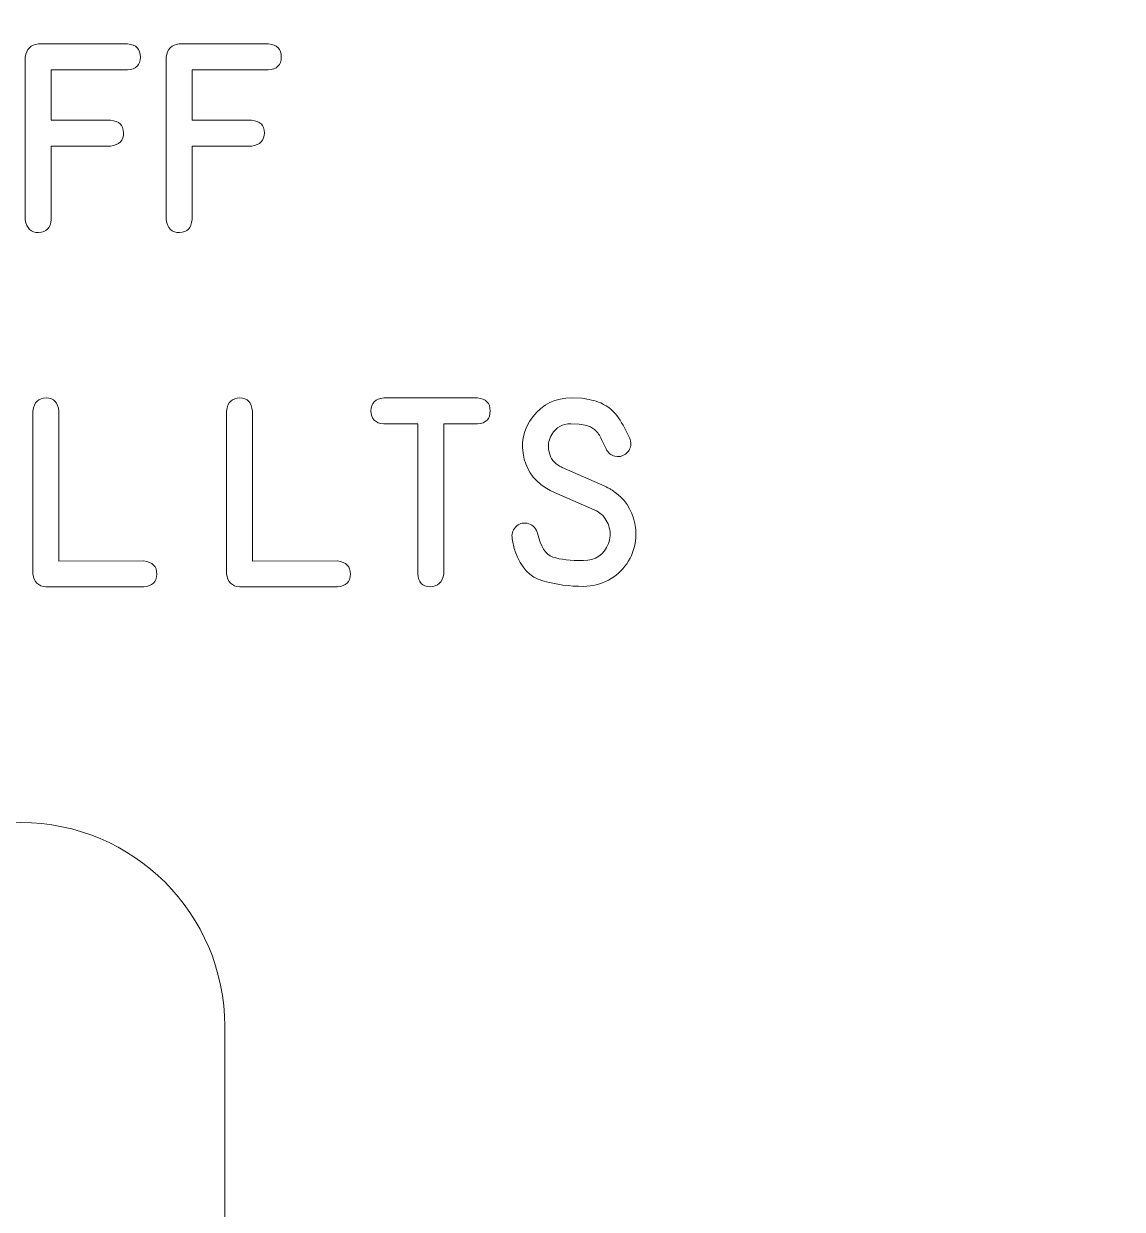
# Model space of a CAD drawing. Header units: millimetres. Extents: x -202 to 440, y -81 to 100.
# Drawn here: x -122.54 to -102, y -11.99 to 10.17 of the extents above; entities that cross this region are included whole.
import ezdxf

# ---------------------------------------------------------------- set-up
doc = ezdxf.new("R2010")
doc.units = ezdxf.units.MM
doc.header["$MEASUREMENT"] = 0
doc.layers.add('Cut', color=7, linetype='Continuous')
doc.layers.add('Engrave', color=7, linetype='Continuous')

msp = doc.modelspace()

# ---------------------------------------------------------------- linework, layer by layer
at = {"layer": 'Cut', "color": 250, "lineweight": 9}
for points, knots in [([(-1.0952, 97.6658), (-1.0954, 98.0639), (-1.2538, 98.4456), (-1.5355, 98.7269), (-1.5355, 98.7269), (-1.8171, 99.0082), (-2.1971, 99.1661), (-2.5952, 99.1658), (-2.5952, 99.1658), (-2.5952, 99.1658), (-144.0452, 99.1658), (-144.0452, 99.1658), (-144.0452, 99.1658), (-144.4432, 99.1656), (-144.8249, 99.0072), (-145.1062, 98.7255), (-145.1062, 98.7255), (-145.3875, 98.4439), (-145.5454, 98.0639), (-145.5452, 97.6658), (-145.5452, 97.6658), (-145.5452, 97.6658), (-145.5452, 93.1783), (-145.5452, 93.1783), (-145.5452, 93.1783), (-145.5449, 92.7802), (-145.3865, 92.3986), (-145.1049, 92.1173), (-145.1049, 92.1173), (-144.8232, 91.836), (-144.4432, 91.6781), (-144.0452, 91.6783), (-144.0452, 91.6783), (-144.0452, 91.6783), (-141.5827, 91.6783), (-141.5827, 91.6783), (-141.5827, 91.6783), (-139.4391, 91.6783), (-137.4583, 90.5347), (-136.3865, 88.6783), (-136.3865, 88.6783), (-135.3147, 86.8219), (-135.3147, 84.5347), (-136.3865, 82.6783), (-136.3865, 82.6783), (-137.4583, 80.8219), (-139.4391, 79.6783), (-141.5827, 79.6783), (-141.5827, 79.6783), (-141.5827, 79.6783), (-144.0452, 79.6783), (-144.0452, 79.6783), (-144.0452, 79.6783), (-144.4432, 79.6781), (-144.8249, 79.5197), (-145.1062, 79.238), (-145.1062, 79.238), (-145.3875, 78.9564), (-145.5454, 78.5764), (-145.5452, 78.1783), (-145.5452, 78.1783), (-145.5452, 78.1783), (-145.5452, 16.9783), (-145.5452, 16.9783), (-145.5452, 16.9783), (-145.5449, 16.5802), (-145.3865, 16.1986), (-145.1049, 15.9173), (-145.1049, 15.9173), (-144.8232, 15.636), (-144.4432, 15.4781), (-144.0452, 15.4783), (-144.0452, 15.4783), (-144.0452, 15.4783), (-141.5827, 15.4783), (-141.5827, 15.4783), (-141.5827, 15.4783), (-139.4391, 15.4783), (-137.4583, 14.3347), (-136.3865, 12.4783), (-136.3865, 12.4783), (-135.3147, 10.6219), (-135.3147, 8.3347), (-136.3865, 6.4783), (-136.3865, 6.4783), (-137.4583, 4.6219), (-139.4391, 3.4783), (-141.5827, 3.4783), (-141.5827, 3.4783), (-141.5827, 3.4783), (-144.0452, 3.4783), (-144.0452, 3.4783), (-144.0452, 3.4783), (-144.4432, 3.4781), (-144.8249, 3.3197), (-145.1062, 3.038), (-145.1062, 3.038), (-145.3875, 2.7564), (-145.5454, 2.3764), (-145.5452, 1.9783), (-145.5452, 1.9783), (-145.5452, 1.9783), (-145.5452, -59.2217), (-145.5452, -59.2217), (-145.5452, -59.2217), (-145.5449, -59.6198), (-145.3865, -60.0014), (-145.1049, -60.2827), (-145.1049, -60.2827), (-144.8232, -60.564), (-144.4432, -60.7219), (-144.0452, -60.7217), (-144.0452, -60.7217), (-144.0452, -60.7217), (-141.5827, -60.7217), (-141.5827, -60.7217), (-141.5827, -60.7217), (-139.4391, -60.7217), (-137.4583, -61.8653), (-136.3865, -63.7217), (-136.3865, -63.7217), (-135.3147, -65.5781), (-135.3147, -67.8653), (-136.3865, -69.7217), (-136.3865, -69.7217), (-137.4583, -71.5781), (-139.4391, -72.7217), (-141.5827, -72.7217), (-141.5827, -72.7217), (-141.5827, -72.7217), (-144.0452, -72.7217), (-144.0452, -72.7217), (-144.0452, -72.7217), (-144.4432, -72.7219), (-144.8249, -72.8803), (-145.1062, -73.162), (-145.1062, -73.162), (-145.3875, -73.4436), (-145.5454, -73.8236), (-145.5452, -74.2217), (-145.5452, -74.2217), (-145.5452, -74.2217), (-145.5452, -78.7092), (-145.5452, -78.7092), (-145.5452, -78.7092), (-145.5449, -79.1073), (-145.3865, -79.4889), (-145.1049, -79.7702), (-145.1049, -79.7702), (-144.8232, -80.0515), (-144.4432, -80.2094), (-144.0452, -80.2092), (-144.0452, -80.2092), (-144.0452, -80.2092), (-2.5952, -80.2092), (-2.5952, -80.2092), (-2.5952, -80.2092), (-2.1971, -80.2089), (-1.8154, -80.0505), (-1.5341, -79.7689), (-1.5341, -79.7689), (-1.2528, -79.4872), (-1.0949, -79.1073), (-1.0952, -78.7092), (-1.0952, -78.7092), (-1.0952, -78.7092), (-1.0952, -74.2217), (-1.0952, -74.2217), (-1.0952, -74.2217), (-1.0954, -73.8236), (-1.2538, -73.4419), (-1.5355, -73.1606), (-1.5355, -73.1606), (-1.8171, -72.8793), (-2.1971, -72.7214), (-2.5952, -72.7217), (-2.5952, -72.7217), (-2.5952, -72.7217), (-5.0577, -72.7217), (-5.0577, -72.7217), (-5.0577, -72.7217), (-7.2013, -72.7217), (-9.182, -71.5781), (-10.2538, -69.7217), (-10.2538, -69.7217), (-11.3256, -67.8653), (-11.3256, -65.5781), (-10.2538, -63.7217), (-10.2538, -63.7217), (-9.182, -61.8653), (-7.2013, -60.7217), (-5.0577, -60.7217), (-5.0577, -60.7217), (-5.0577, -60.7217), (-2.5952, -60.7217), (-2.5952, -60.7217), (-2.5952, -60.7217), (-2.1971, -60.7214), (-1.8154, -60.563), (-1.5341, -60.2814), (-1.5341, -60.2814), (-1.2528, -59.9997), (-1.0949, -59.6198), (-1.0952, -59.2217), (-1.0952, -59.2217), (-1.0952, -59.2217), (-1.0952, 1.9783), (-1.0952, 1.9783), (-1.0952, 1.9783), (-1.0954, 2.3764), (-1.2538, 2.7581), (-1.5355, 3.0394), (-1.5355, 3.0394), (-1.8171, 3.3207), (-2.1971, 3.4786), (-2.5952, 3.4783), (-2.5952, 3.4783), (-2.5952, 3.4783), (-5.0577, 3.4783), (-5.0577, 3.4783), (-5.0577, 3.4783), (-7.2013, 3.4783), (-9.182, 4.6219), (-10.2538, 6.4783), (-10.2538, 6.4783), (-11.3256, 8.3347), (-11.3256, 10.6219), (-10.2538, 12.4783), (-10.2538, 12.4783), (-9.182, 14.3347), (-7.2013, 15.4783), (-5.0577, 15.4783), (-5.0577, 15.4783), (-5.0577, 15.4783), (-2.5952, 15.4783), (-2.5952, 15.4783), (-2.5952, 15.4783), (-2.1971, 15.4786), (-1.8154, 15.637), (-1.5341, 15.9186), (-1.5341, 15.9186), (-1.2528, 16.2003), (-1.0949, 16.5802), (-1.0952, 16.9783), (-1.0952, 16.9783), (-1.0952, 16.9783), (-1.0952, 78.1783), (-1.0952, 78.1783), (-1.0952, 78.1783), (-1.0954, 78.5764), (-1.2538, 78.9581), (-1.5355, 79.2394), (-1.5355, 79.2394), (-1.8171, 79.5207), (-2.1971, 79.6786), (-2.5952, 79.6783), (-2.5952, 79.6783), (-2.5952, 79.6783), (-5.0577, 79.6783), (-5.0577, 79.6783), (-5.0577, 79.6783), (-7.2013, 79.6783), (-9.182, 80.8219), (-10.2538, 82.6783), (-10.2538, 82.6783), (-11.3256, 84.5347), (-11.3256, 86.8219), (-10.2538, 88.6783), (-10.2538, 88.6783), (-9.182, 90.5347), (-7.2013, 91.6783), (-5.0577, 91.6783), (-5.0577, 91.6783), (-5.0577, 91.6783), (-2.5952, 91.6783), (-2.5952, 91.6783), (-2.5952, 91.6783), (-2.1971, 91.6786), (-1.8154, 91.837), (-1.5341, 92.1186), (-1.5341, 92.1186), (-1.2528, 92.4003), (-1.0949, 92.7802), (-1.0952, 93.1783), (-1.0952, 93.1783), (-1.0952, 93.1783), (-1.0952, 97.6658), (-1.0952, 97.6658)], [0, 0, 0, 0, 0.0136986, 0.0136986, 0.0136986, 0.0136986, 0.0273973, 0.0273973, 0.0273973, 0.0273973, 0.0410959, 0.0410959, 0.0410959, 0.0410959, 0.0547945, 0.0547945, 0.0547945, 0.0547945, 0.0684932, 0.0684932, 0.0684932, 0.0684932, 0.0821918, 0.0821918, 0.0821918, 0.0821918, 0.0958904, 0.0958904, 0.0958904, 0.0958904, 0.109589, 0.109589, 0.109589, 0.109589, 0.1232877, 0.1232877, 0.1232877, 0.1232877, 0.1369863, 0.1369863, 0.1369863, 0.1369863, 0.1506849, 0.1506849, 0.1506849, 0.1506849, 0.1643836, 0.1643836, 0.1643836, 0.1643836, 0.1780822, 0.1780822, 0.1780822, 0.1780822, 0.1917808, 0.1917808, 0.1917808, 0.1917808, 0.2054795, 0.2054795, 0.2054795, 0.2054795, 0.2191781, 0.2191781, 0.2191781, 0.2191781, 0.2328767, 0.2328767, 0.2328767, 0.2328767, 0.2465753, 0.2465753, 0.2465753, 0.2465753, 0.260274, 0.260274, 0.260274, 0.260274, 0.2739726, 0.2739726, 0.2739726, 0.2739726, 0.2876712, 0.2876712, 0.2876712, 0.2876712, 0.3013699, 0.3013699, 0.3013699, 0.3013699, 0.3150685, 0.3150685, 0.3150685, 0.3150685, 0.3287671, 0.3287671, 0.3287671, 0.3287671, 0.3424658, 0.3424658, 0.3424658, 0.3424658, 0.3561644, 0.3561644, 0.3561644, 0.3561644, 0.369863, 0.369863, 0.369863, 0.369863, 0.3835616, 0.3835616, 0.3835616, 0.3835616, 0.3972603, 0.3972603, 0.3972603, 0.3972603, 0.4109589, 0.4109589, 0.4109589, 0.4109589, 0.4246575, 0.4246575, 0.4246575, 0.4246575, 0.4383562, 0.4383562, 0.4383562, 0.4383562, 0.4520548, 0.4520548, 0.4520548, 0.4520548, 0.4657534, 0.4657534, 0.4657534, 0.4657534, 0.4794521, 0.4794521, 0.4794521, 0.4794521, 0.4931507, 0.4931507, 0.4931507, 0.4931507, 0.5068493, 0.5068493, 0.5068493, 0.5068493, 0.5205479, 0.5205479, 0.5205479, 0.5205479, 0.5342466, 0.5342466, 0.5342466, 0.5342466, 0.5479452, 0.5479452, 0.5479452, 0.5479452, 0.5616438, 0.5616438, 0.5616438, 0.5616438, 0.5753425, 0.5753425, 0.5753425, 0.5753425, 0.5890411, 0.5890411, 0.5890411, 0.5890411, 0.6027397, 0.6027397, 0.6027397, 0.6027397, 0.6164384, 0.6164384, 0.6164384, 0.6164384, 0.630137, 0.630137, 0.630137, 0.630137, 0.6438356, 0.6438356, 0.6438356, 0.6438356, 0.6575342, 0.6575342, 0.6575342, 0.6575342, 0.6712329, 0.6712329, 0.6712329, 0.6712329, 0.6849315, 0.6849315, 0.6849315, 0.6849315, 0.6986301, 0.6986301, 0.6986301, 0.6986301, 0.7123288, 0.7123288, 0.7123288, 0.7123288, 0.7260274, 0.7260274, 0.7260274, 0.7260274, 0.739726, 0.739726, 0.739726, 0.739726, 0.7534247, 0.7534247, 0.7534247, 0.7534247, 0.7671233, 0.7671233, 0.7671233, 0.7671233, 0.7808219, 0.7808219, 0.7808219, 0.7808219, 0.7945205, 0.7945205, 0.7945205, 0.7945205, 0.8082192, 0.8082192, 0.8082192, 0.8082192, 0.8219178, 0.8219178, 0.8219178, 0.8219178, 0.8356164, 0.8356164, 0.8356164, 0.8356164, 0.8493151, 0.8493151, 0.8493151, 0.8493151, 0.8630137, 0.8630137, 0.8630137, 0.8630137, 0.8767123, 0.8767123, 0.8767123, 0.8767123, 0.890411, 0.890411, 0.890411, 0.890411, 0.9041096, 0.9041096, 0.9041096, 0.9041096, 0.9178082, 0.9178082, 0.9178082, 0.9178082, 0.9315068, 0.9315068, 0.9315068, 0.9315068, 0.9452055, 0.9452055, 0.9452055, 0.9452055, 0.9589041, 0.9589041, 0.9589041, 0.9589041, 0.9726027, 0.9726027, 0.9726027, 0.9726027, 1, 1, 1, 1]), ([(-118.7823, -8.5746), (-118.7823, -8.5746), (-118.7823, -16.1946), (-118.7823, -16.1946), (-118.7823, -16.1946), (-118.7823, -16.1946), (-118.7823, -16.5044), (-118.7823, -16.5044), (-118.7823, -16.5044), (-118.7823, -16.5044), (-118.7949, -16.5044), (-118.7949, -16.5044), (-118.7949, -16.5044), (-118.9527, -18.4638), (-120.5925, -20.0047), (-122.5923, -20.0047), (-122.5923, -20.0047), (-124.5922, -20.0046), (-126.2319, -18.4639), (-126.3897, -16.5048), (-126.3897, -16.5048), (-126.3897, -16.5048), (-126.4025, -16.5044), (-126.4025, -16.5044), (-126.4025, -16.5044), (-126.4025, -16.5044), (-126.4025, -16.1946), (-126.4025, -16.1946), (-126.4025, -16.1946), (-126.4025, -16.1946), (-126.4025, -8.5746), (-126.4025, -8.5746), (-126.4025, -8.5746), (-126.4025, -6.4701), (-124.6965, -4.7647), (-122.5923, -4.7647), (-122.5923, -4.7647), (-120.4881, -4.7646), (-118.7823, -6.4706), (-118.7823, -8.5746)], [0, 0, 0, 0, 0.0909091, 0.0909091, 0.0909091, 0.0909091, 0.1818182, 0.1818182, 0.1818182, 0.1818182, 0.2727273, 0.2727273, 0.2727273, 0.2727273, 0.3636364, 0.3636364, 0.3636364, 0.3636364, 0.4545455, 0.4545455, 0.4545455, 0.4545455, 0.5454545, 0.5454545, 0.5454545, 0.5454545, 0.6363636, 0.6363636, 0.6363636, 0.6363636, 0.7272727, 0.7272727, 0.7272727, 0.7272727, 0.8181818, 0.8181818, 0.8181818, 0.8181818, 1, 1, 1, 1])]:
    msp.add_open_spline(points, degree=3, knots=knots, dxfattribs=at)
at = {"layer": 'Engrave', "color": 240, "lineweight": 9}
for points, knots in [([(-122.5105, 6.5043), (-122.5105, 6.5043), (-122.5105, 9.5428), (-122.5105, 9.5428), (-122.5105, 9.5428), (-122.4899, 9.6945), (-122.4082, 9.7762), (-122.2659, 9.7874), (-122.2659, 9.7874), (-122.2659, 9.7874), (-120.5985, 9.7874), (-120.5985, 9.7874), (-120.5985, 9.7874), (-120.4392, 9.7751), (-120.3592, 9.6933), (-120.3592, 9.5434), (-120.3592, 9.5434), (-120.3592, 9.3941), (-120.4403, 9.3135), (-120.602, 9.3035), (-120.602, 9.3035), (-120.602, 9.3035), (-122.0266, 9.3035), (-122.0266, 9.3035), (-122.0266, 9.3035), (-122.0266, 9.3035), (-122.0266, 8.361), (-122.0266, 8.361), (-122.0266, 8.361), (-122.0266, 8.361), (-120.9154, 8.361), (-120.9154, 8.361), (-120.9154, 8.361), (-120.7572, 8.3499), (-120.6767, 8.2723), (-120.6743, 8.1288), (-120.6743, 8.1288), (-120.672, 7.9853), (-120.7525, 7.9013), (-120.9154, 7.8772), (-120.9154, 7.8772), (-120.9154, 7.8772), (-122.0266, 7.8772), (-122.0266, 7.8772), (-122.0266, 7.8772), (-122.0266, 7.8772), (-122.0266, 6.5043), (-122.0266, 6.5043), (-122.0266, 6.5043), (-122.0378, 6.3461), (-122.116, 6.2656), (-122.26, 6.2632), (-122.26, 6.2632), (-122.4041, 6.2609), (-122.4876, 6.3414), (-122.5105, 6.5043)], [0, 0, 0, 0, 0.0666667, 0.0666667, 0.0666667, 0.0666667, 0.1333333, 0.1333333, 0.1333333, 0.1333333, 0.2, 0.2, 0.2, 0.2, 0.2666667, 0.2666667, 0.2666667, 0.2666667, 0.3333333, 0.3333333, 0.3333333, 0.3333333, 0.4, 0.4, 0.4, 0.4, 0.4666667, 0.4666667, 0.4666667, 0.4666667, 0.5333333, 0.5333333, 0.5333333, 0.5333333, 0.6, 0.6, 0.6, 0.6, 0.6666667, 0.6666667, 0.6666667, 0.6666667, 0.7333333, 0.7333333, 0.7333333, 0.7333333, 0.8, 0.8, 0.8, 0.8, 0.8666667, 0.8666667, 0.8666667, 0.8666667, 1, 1, 1, 1]), ([(-119.8771, 6.5043), (-119.8771, 6.5043), (-119.8771, 9.5428), (-119.8771, 9.5428), (-119.8771, 9.5428), (-119.8565, 9.6945), (-119.7748, 9.7762), (-119.6325, 9.7874), (-119.6325, 9.7874), (-119.6325, 9.7874), (-117.9651, 9.7874), (-117.9651, 9.7874), (-117.9651, 9.7874), (-117.8058, 9.7751), (-117.7258, 9.6933), (-117.7258, 9.5434), (-117.7258, 9.5434), (-117.7258, 9.3941), (-117.8069, 9.3135), (-117.9686, 9.3035), (-117.9686, 9.3035), (-117.9686, 9.3035), (-119.3932, 9.3035), (-119.3932, 9.3035), (-119.3932, 9.3035), (-119.3932, 9.3035), (-119.3932, 8.361), (-119.3932, 8.361), (-119.3932, 8.361), (-119.3932, 8.361), (-118.282, 8.361), (-118.282, 8.361), (-118.282, 8.361), (-118.1238, 8.3499), (-118.0433, 8.2723), (-118.0409, 8.1288), (-118.0409, 8.1288), (-118.0386, 7.9853), (-118.1191, 7.9013), (-118.282, 7.8772), (-118.282, 7.8772), (-118.282, 7.8772), (-119.3932, 7.8772), (-119.3932, 7.8772), (-119.3932, 7.8772), (-119.3932, 7.8772), (-119.3932, 6.5043), (-119.3932, 6.5043), (-119.3932, 6.5043), (-119.4044, 6.3461), (-119.4826, 6.2656), (-119.6266, 6.2632), (-119.6266, 6.2632), (-119.7707, 6.2609), (-119.8542, 6.3414), (-119.8771, 6.5043)], [0, 0, 0, 0, 0.0666667, 0.0666667, 0.0666667, 0.0666667, 0.1333333, 0.1333333, 0.1333333, 0.1333333, 0.2, 0.2, 0.2, 0.2, 0.2666667, 0.2666667, 0.2666667, 0.2666667, 0.3333333, 0.3333333, 0.3333333, 0.3333333, 0.4, 0.4, 0.4, 0.4, 0.4666667, 0.4666667, 0.4666667, 0.4666667, 0.5333333, 0.5333333, 0.5333333, 0.5333333, 0.6, 0.6, 0.6, 0.6, 0.6666667, 0.6666667, 0.6666667, 0.6666667, 0.7333333, 0.7333333, 0.7333333, 0.7333333, 0.8, 0.8, 0.8, 0.8, 0.8666667, 0.8666667, 0.8666667, 0.8666667, 1, 1, 1, 1]), ([(-122.1247, -0.3576), (-122.2658, -0.3482), (-122.3475, -0.2688), (-122.3693, -0.1183), (-122.3693, -0.1183), (-122.3693, -0.1183), (-122.3693, 2.9273), (-122.3693, 2.9273), (-122.3693, 2.9273), (-122.3452, 3.0925), (-122.2611, 3.1737), (-122.1177, 3.1713), (-122.1177, 3.1713), (-121.9742, 3.1684), (-121.896, 3.0866), (-121.8837, 2.9273), (-121.8837, 2.9273), (-121.8837, 2.9273), (-121.8837, 0.1234), (-121.8837, 0.1234), (-121.8837, 0.1234), (-121.8837, 0.1234), (-120.2938, 0.1246), (-120.2938, 0.1246), (-120.2938, 0.1246), (-120.1304, 0.1063), (-120.0498, 0.024), (-120.0516, -0.1224), (-120.0516, -0.1224), (-120.0534, -0.2688), (-120.1345, -0.347), (-120.2956, -0.3576), (-120.2956, -0.3576), (-120.2956, -0.3576), (-122.1247, -0.3576), (-122.1247, -0.3576)], [0, 0, 0, 0, 0.1, 0.1, 0.1, 0.1, 0.2, 0.2, 0.2, 0.2, 0.3, 0.3, 0.3, 0.3, 0.4, 0.4, 0.4, 0.4, 0.5, 0.5, 0.5, 0.5, 0.6, 0.6, 0.6, 0.6, 0.7, 0.7, 0.7, 0.7, 0.8, 0.8, 0.8, 0.8, 1, 1, 1, 1]), ([(-118.5058, -0.3576), (-118.6469, -0.3482), (-118.7286, -0.2688), (-118.7504, -0.1183), (-118.7504, -0.1183), (-118.7504, -0.1183), (-118.7504, 2.9273), (-118.7504, 2.9273), (-118.7504, 2.9273), (-118.7263, 3.0925), (-118.6422, 3.1737), (-118.4988, 3.1713), (-118.4988, 3.1713), (-118.3553, 3.1684), (-118.2771, 3.0866), (-118.2648, 2.9273), (-118.2648, 2.9273), (-118.2648, 2.9273), (-118.2648, 0.1234), (-118.2648, 0.1234), (-118.2648, 0.1234), (-118.2648, 0.1234), (-116.6749, 0.1246), (-116.6749, 0.1246), (-116.6749, 0.1246), (-116.5115, 0.1063), (-116.4309, 0.024), (-116.4327, -0.1224), (-116.4327, -0.1224), (-116.4345, -0.2688), (-116.5156, -0.347), (-116.6767, -0.3576), (-116.6767, -0.3576), (-116.6767, -0.3576), (-118.5058, -0.3576), (-118.5058, -0.3576)], [0, 0, 0, 0, 0.1, 0.1, 0.1, 0.1, 0.2, 0.2, 0.2, 0.2, 0.3, 0.3, 0.3, 0.3, 0.4, 0.4, 0.4, 0.4, 0.5, 0.5, 0.5, 0.5, 0.6, 0.6, 0.6, 0.6, 0.7, 0.7, 0.7, 0.7, 0.8, 0.8, 0.8, 0.8, 1, 1, 1, 1]), ([(-115.1756, -0.1147), (-115.1756, -0.1147), (-115.1756, 2.6863), (-115.1756, 2.6863), (-115.1756, 2.6863), (-115.1756, 2.6863), (-115.8076, 2.6863), (-115.8076, 2.6863), (-115.8076, 2.6863), (-115.9682, 2.6986), (-116.0487, 2.7797), (-116.0481, 2.9279), (-116.0481, 2.9279), (-116.0475, 3.0767), (-115.967, 3.1584), (-115.8076, 3.1719), (-115.8076, 3.1719), (-115.8076, 3.1719), (-114.0591, 3.1719), (-114.0591, 3.1719), (-114.0591, 3.1719), (-113.9009, 3.1596), (-113.821, 3.0778), (-113.8204, 2.9279), (-113.8204, 2.9279), (-113.8198, 2.7786), (-113.8997, 2.6974), (-114.0591, 2.6863), (-114.0591, 2.6863), (-114.0591, 2.6863), (-114.6894, 2.6863), (-114.6894, 2.6863), (-114.6894, 2.6863), (-114.6894, 2.6863), (-114.6894, -0.1147), (-114.6894, -0.1147), (-114.6894, -0.1147), (-114.7158, -0.2776), (-114.8005, -0.3582), (-114.9439, -0.3558), (-114.9439, -0.3558), (-115.0868, -0.3534), (-115.1638, -0.2729), (-115.1756, -0.1147)], [0, 0, 0, 0, 0.0833333, 0.0833333, 0.0833333, 0.0833333, 0.1666667, 0.1666667, 0.1666667, 0.1666667, 0.25, 0.25, 0.25, 0.25, 0.3333333, 0.3333333, 0.3333333, 0.3333333, 0.4166667, 0.4166667, 0.4166667, 0.4166667, 0.5, 0.5, 0.5, 0.5, 0.5833333, 0.5833333, 0.5833333, 0.5833333, 0.6666667, 0.6666667, 0.6666667, 0.6666667, 0.75, 0.75, 0.75, 0.75, 0.8333333, 0.8333333, 0.8333333, 0.8333333, 1, 1, 1, 1]), ([(-111.6796, 1.5215), (-111.6796, 1.5215), (-111.652, 1.5098), (-111.652, 1.5098), (-111.652, 1.5098), (-111.652, 1.5098), (-111.6208, 1.4945), (-111.6208, 1.4945), (-111.6208, 1.4945), (-111.6208, 1.4945), (-111.5932, 1.4786), (-111.5932, 1.4786), (-111.5932, 1.4786), (-111.5855, 1.4727), (-111.5761, 1.4674), (-111.5667, 1.4621), (-111.5667, 1.4621), (-111.5567, 1.4574), (-111.5473, 1.4516), (-111.5379, 1.4463), (-111.5379, 1.4463), (-111.311, 1.2969), (-111.1699, 1.09), (-111.1164, 0.826), (-111.1164, 0.826), (-111.0958, 0.7225), (-111.0911, 0.6161), (-111.1022, 0.5073), (-111.1022, 0.5073), (-111.1211, 0.3509), (-111.1757, 0.2069), (-111.2669, 0.074), (-111.2669, 0.074), (-111.358, -0.0589), (-111.4727, -0.1612), (-111.6102, -0.2335), (-111.6102, -0.2335), (-111.7584, -0.3117), (-111.9119, -0.3505), (-112.0706, -0.3505), (-112.0706, -0.3505), (-112.3369, -0.3505), (-112.5909, -0.3164), (-112.8338, -0.2482), (-112.8338, -0.2482), (-113.076, -0.18), (-113.2488, 0.0028), (-113.3517, 0.3004), (-113.3517, 0.3004), (-113.3659, 0.3386), (-113.3758, 0.3774), (-113.3829, 0.4174), (-113.3829, 0.4174), (-113.39, 0.4579), (-113.3982, 0.4979), (-113.407, 0.5385), (-113.407, 0.5385), (-113.4241, 0.6208), (-113.4041, 0.6937), (-113.3459, 0.7572), (-113.3459, 0.7572), (-113.2882, 0.8201), (-113.2159, 0.8442), (-113.1301, 0.8295), (-113.1301, 0.8295), (-113.039, 0.8107), (-112.976, 0.7548), (-112.9402, 0.6608), (-112.9402, 0.6608), (-112.9402, 0.6608), (-112.9349, 0.6449), (-112.9349, 0.6449), (-112.9349, 0.6449), (-112.8802, 0.3956), (-112.7838, 0.2468), (-112.6468, 0.1986), (-112.6468, 0.1986), (-112.5092, 0.1504), (-112.3187, 0.1287), (-112.0741, 0.1334), (-112.0741, 0.1334), (-111.8489, 0.1334), (-111.6943, 0.2392), (-111.6102, 0.4503), (-111.6102, 0.4503), (-111.5738, 0.5444), (-111.5679, 0.6425), (-111.5932, 0.7443), (-111.5932, 0.7443), (-111.6185, 0.8454), (-111.6684, 0.9306), (-111.7431, 0.9982), (-111.7431, 0.9982), (-111.7766, 1.0271), (-111.8201, 1.0535), (-111.8742, 1.0788), (-111.8742, 1.0788), (-111.8742, 1.0788), (-112.6715, 1.4286), (-112.6715, 1.4286), (-112.6715, 1.4286), (-112.6715, 1.4286), (-112.6974, 1.4427), (-112.6974, 1.4427), (-112.6974, 1.4427), (-112.9584, 1.5803), (-113.1201, 1.7761), (-113.183, 2.0301), (-113.183, 2.0301), (-113.26, 2.3241), (-113.2065, 2.5875), (-113.0219, 2.8215), (-113.0219, 2.8215), (-112.8379, 3.0549), (-112.5956, 3.1719), (-112.2964, 3.1719), (-112.2964, 3.1719), (-112.2964, 3.1719), (-112.1065, 3.1666), (-112.1065, 3.1666), (-112.1065, 3.1666), (-112.0447, 3.1554), (-111.9848, 3.1443), (-111.9277, 3.1331), (-111.9277, 3.1331), (-111.8701, 3.1225), (-111.8119, 3.1037), (-111.7537, 3.0772), (-111.7537, 3.0772), (-111.6091, 3.0096), (-111.4979, 2.9161), (-111.4209, 2.798), (-111.4209, 2.798), (-111.3439, 2.6798), (-111.2745, 2.5516), (-111.2128, 2.414), (-111.2128, 2.414), (-111.2069, 2.4011), (-111.2016, 2.3864), (-111.1969, 2.3693), (-111.1969, 2.3693), (-111.1846, 2.3129), (-111.1904, 2.2618), (-111.2145, 2.2159), (-111.2145, 2.2159), (-111.2281, 2.1871), (-111.2428, 2.1653), (-111.2575, 2.1506), (-111.2575, 2.1506), (-111.2722, 2.1353), (-111.2845, 2.1253), (-111.2933, 2.1195), (-111.2933, 2.1195), (-111.3533, 2.0771), (-111.4186, 2.0642), (-111.4897, 2.0818), (-111.4897, 2.0818), (-111.5614, 2.0977), (-111.6155, 2.1436), (-111.6537, 2.2194), (-111.6537, 2.2194), (-111.6837, 2.2859), (-111.7155, 2.3541), (-111.749, 2.4234), (-111.749, 2.4234), (-111.7831, 2.4928), (-111.8307, 2.5504), (-111.8913, 2.5969), (-111.8913, 2.5969), (-111.9166, 2.6151), (-111.9412, 2.6286), (-111.9648, 2.6369), (-111.9648, 2.6369), (-111.9883, 2.6457), (-112.0142, 2.6551), (-112.043, 2.6657), (-112.043, 2.6657), (-112.043, 2.6657), (-112.1547, 2.6845), (-112.1547, 2.6845), (-112.1547, 2.6845), (-112.1547, 2.6845), (-112.3134, 2.6898), (-112.3134, 2.6898), (-112.3134, 2.6898), (-112.4675, 2.6874), (-112.5851, 2.621), (-112.6662, 2.4899), (-112.6662, 2.4899), (-112.7215, 2.4058), (-112.742, 2.3123), (-112.7285, 2.2088), (-112.7285, 2.2088), (-112.7126, 2.0818), (-112.6527, 1.9831), (-112.5492, 1.9125), (-112.5492, 1.9125), (-112.5445, 1.9096), (-112.5398, 1.9055), (-112.5339, 1.9013), (-112.5339, 1.9013), (-112.528, 1.8978), (-112.5216, 1.8937), (-112.5151, 1.8902), (-112.5151, 1.8902), (-112.5151, 1.8902), (-112.4957, 1.8819), (-112.4957, 1.8819), (-112.4957, 1.8819), (-112.4957, 1.8819), (-112.4751, 1.8731), (-112.4751, 1.8731), (-112.4751, 1.8731), (-112.4751, 1.8731), (-111.6796, 1.5215), (-111.6796, 1.5215)], [0, 0, 0, 0, 0.0181818, 0.0181818, 0.0181818, 0.0181818, 0.0363636, 0.0363636, 0.0363636, 0.0363636, 0.0545455, 0.0545455, 0.0545455, 0.0545455, 0.0727273, 0.0727273, 0.0727273, 0.0727273, 0.0909091, 0.0909091, 0.0909091, 0.0909091, 0.1090909, 0.1090909, 0.1090909, 0.1090909, 0.1272727, 0.1272727, 0.1272727, 0.1272727, 0.1454545, 0.1454545, 0.1454545, 0.1454545, 0.1636364, 0.1636364, 0.1636364, 0.1636364, 0.1818182, 0.1818182, 0.1818182, 0.1818182, 0.2, 0.2, 0.2, 0.2, 0.2181818, 0.2181818, 0.2181818, 0.2181818, 0.2363636, 0.2363636, 0.2363636, 0.2363636, 0.2545455, 0.2545455, 0.2545455, 0.2545455, 0.2727273, 0.2727273, 0.2727273, 0.2727273, 0.2909091, 0.2909091, 0.2909091, 0.2909091, 0.3090909, 0.3090909, 0.3090909, 0.3090909, 0.3272727, 0.3272727, 0.3272727, 0.3272727, 0.3454545, 0.3454545, 0.3454545, 0.3454545, 0.3636364, 0.3636364, 0.3636364, 0.3636364, 0.3818182, 0.3818182, 0.3818182, 0.3818182, 0.4, 0.4, 0.4, 0.4, 0.4181818, 0.4181818, 0.4181818, 0.4181818, 0.4363636, 0.4363636, 0.4363636, 0.4363636, 0.4545455, 0.4545455, 0.4545455, 0.4545455, 0.4727273, 0.4727273, 0.4727273, 0.4727273, 0.4909091, 0.4909091, 0.4909091, 0.4909091, 0.5090909, 0.5090909, 0.5090909, 0.5090909, 0.5272727, 0.5272727, 0.5272727, 0.5272727, 0.5454545, 0.5454545, 0.5454545, 0.5454545, 0.5636364, 0.5636364, 0.5636364, 0.5636364, 0.5818182, 0.5818182, 0.5818182, 0.5818182, 0.6, 0.6, 0.6, 0.6, 0.6181818, 0.6181818, 0.6181818, 0.6181818, 0.6363636, 0.6363636, 0.6363636, 0.6363636, 0.6545455, 0.6545455, 0.6545455, 0.6545455, 0.6727273, 0.6727273, 0.6727273, 0.6727273, 0.6909091, 0.6909091, 0.6909091, 0.6909091, 0.7090909, 0.7090909, 0.7090909, 0.7090909, 0.7272727, 0.7272727, 0.7272727, 0.7272727, 0.7454545, 0.7454545, 0.7454545, 0.7454545, 0.7636364, 0.7636364, 0.7636364, 0.7636364, 0.7818182, 0.7818182, 0.7818182, 0.7818182, 0.8, 0.8, 0.8, 0.8, 0.8181818, 0.8181818, 0.8181818, 0.8181818, 0.8363636, 0.8363636, 0.8363636, 0.8363636, 0.8545455, 0.8545455, 0.8545455, 0.8545455, 0.8727273, 0.8727273, 0.8727273, 0.8727273, 0.8909091, 0.8909091, 0.8909091, 0.8909091, 0.9090909, 0.9090909, 0.9090909, 0.9090909, 0.9272727, 0.9272727, 0.9272727, 0.9272727, 0.9454545, 0.9454545, 0.9454545, 0.9454545, 0.9636364, 0.9636364, 0.9636364, 0.9636364, 1, 1, 1, 1])]:
    msp.add_open_spline(points, degree=3, knots=knots, dxfattribs=at)

doc.saveas('drawing.dxf')
